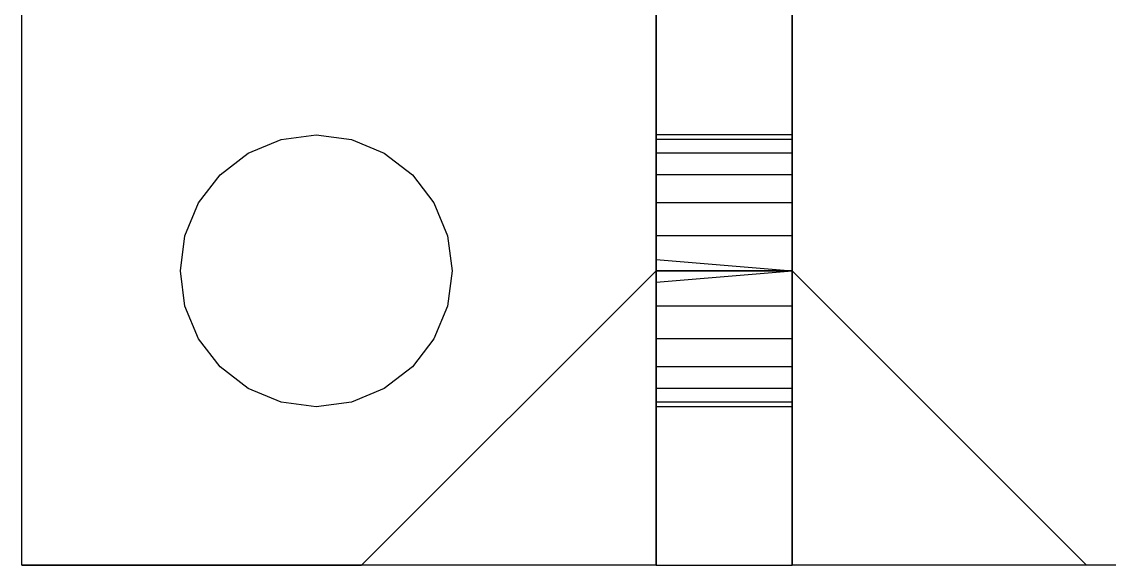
# Model space of a CAD drawing. Header units: metres. Extents: x -1 to 375, y 3 to 378.
# Drawn here: x 244.48 to 259.72, y 248.13 to 255.75 of the extents above; entities that cross this region are included whole.
import ezdxf

# ---------------------------------------------------------------- set-up
doc = ezdxf.new("R2010")
doc.units = ezdxf.units.M

msp = doc.modelspace()

# ---------------------------------------------------------------- linework, layer by layer
at = {"layer": 'Flat node sheet'}
for p, q in [((244.475, 248.127, 8.732), (244.475, 278.607, 8.732)), ((244.475, 248.127, 10.637), (244.475, 278.607, 10.637)), ((244.475, 248.127, 253.842), (244.475, 278.607, 253.842)), ((244.475, 248.127, 255.747), (244.475, 278.607, 255.747)), ((253.365, 278.607, 19.527), (253.365, 252.096, 19.527)), ((253.365, 278.607, 10.637), (253.365, 252.414, 10.637)), ((253.365, 252.414, 8.732), (253.365, 278.607, 8.732)), ((253.365, 278.607, 21.432), (253.365, 252.096, 21.432)), ((253.365, 278.607, 264.637), (253.365, 252.096, 264.637)), ((253.365, 278.607, 255.747), (253.365, 252.414, 255.747)), ((253.365, 252.414, 253.842), (253.365, 278.607, 253.842)), ((253.365, 278.607, 266.542), (253.365, 252.096, 266.542)), ((255.27, 278.607, 8.732), (255.27, 252.414, 8.732)), ((255.27, 278.607, 10.637), (255.27, 252.414, 10.637)), ((255.27, 278.607, 21.432), (255.27, 252.255, 21.432)), ((255.27, 278.607, 19.527), (255.27, 252.255, 19.527)), ((255.27, 278.607, 253.842), (255.27, 252.414, 253.842)), ((255.27, 278.607, 255.747), (255.27, 252.414, 255.747)), ((255.27, 278.607, 266.542), (255.27, 252.255, 266.542)), ((255.27, 278.607, 264.637), (255.27, 252.255, 264.637)), ((253.365, 248.127, 30.322), (253.365, 267.812, 30.322)), ((253.365, 248.127, 275.432), (253.365, 267.812, 275.432)), ((255.27, 248.127, 30.322), (255.27, 267.812, 30.322)), ((255.27, 248.127, 275.432), (255.27, 267.812, 275.432)), ((244.475, 248.127, 19.527), (244.475, 257.017, 19.527)), ((244.475, 248.127, 21.432), (244.475, 257.017, 21.432)), ((244.475, 248.127, 264.637), (244.475, 257.017, 264.637)), ((244.475, 248.127, 266.542), (244.475, 257.017, 266.542)), ((253.365, 257.017, -0.158), (253.365, 248.127, -0.158)), ((253.365, 257.017, 244.952), (253.365, 248.127, 244.952)), ((255.27, 257.017, -0.158), (255.27, 248.127, -0.158)), ((255.27, 257.017, 244.952), (255.27, 248.127, 244.952)), ((247.65, 253.905, 10.637), (248.109, 254.095, 10.637)), ((247.65, 253.905, 8.732), (248.109, 254.095, 8.732)), ((247.65, 253.905, 21.432), (248.109, 254.095, 21.432)), ((247.65, 253.905, 19.527), (248.109, 254.095, 19.527)), ((247.65, 253.905, 255.747), (248.109, 254.095, 255.747)), ((247.65, 253.905, 253.842), (248.109, 254.095, 253.842)), ((247.65, 253.905, 266.542), (248.109, 254.095, 266.542)), ((247.65, 253.905, 264.637), (248.109, 254.095, 264.637)), ((248.109, 254.095, 10.637), (248.603, 254.16, 10.637)), ((248.109, 254.095, 8.732), (248.603, 254.16, 8.732)), ((248.109, 254.095, 21.432), (248.603, 254.16, 21.432)), ((248.109, 254.095, 19.527), (248.603, 254.16, 19.527)), ((248.109, 254.095, 255.747), (248.603, 254.16, 255.747)), ((248.109, 254.095, 253.842), (248.603, 254.16, 253.842)), ((248.109, 254.095, 266.542), (248.603, 254.16, 266.542)), ((248.109, 254.095, 264.637), (248.603, 254.16, 264.637)), ((248.109, 254.095, 10.637), (248.109, 254.095, 8.732)), ((248.109, 254.095, 21.432), (248.109, 254.095, 19.527)), ((248.109, 254.095, 255.747), (248.109, 254.095, 253.842)), ((248.109, 254.095, 266.542), (248.109, 254.095, 264.637)), ((248.603, 254.16, 10.637), (249.096, 254.095, 10.637)), ((248.603, 254.16, 8.732), (249.096, 254.095, 8.732)), ((248.603, 254.16, 10.637), (248.603, 254.16, 8.732)), ((248.603, 254.16, 21.432), (249.096, 254.095, 21.432)), ((248.603, 254.16, 19.527), (249.096, 254.095, 19.527)), ((248.603, 254.16, 21.432), (248.603, 254.16, 19.527)), ((248.603, 254.16, 255.747), (249.096, 254.095, 255.747)), ((248.603, 254.16, 253.842), (249.096, 254.095, 253.842)), ((248.603, 254.16, 255.747), (248.603, 254.16, 253.842)), ((248.603, 254.16, 266.542), (249.096, 254.095, 266.542)), ((248.603, 254.16, 264.637), (249.096, 254.095, 264.637)), ((248.603, 254.16, 266.542), (248.603, 254.16, 264.637)), ((249.096, 254.095, 10.637), (249.555, 253.905, 10.637)), ((249.096, 254.095, 8.732), (249.555, 253.905, 8.732)), ((249.096, 254.095, 10.637), (249.096, 254.095, 8.732)), ((249.096, 254.095, 21.432), (249.555, 253.905, 21.432)), ((249.096, 254.095, 19.527), (249.555, 253.905, 19.527)), ((249.096, 254.095, 21.432), (249.096, 254.095, 19.527)), ((249.096, 254.095, 255.747), (249.555, 253.905, 255.747)), ((249.096, 254.095, 253.842), (249.555, 253.905, 253.842)), ((249.096, 254.095, 255.747), (249.096, 254.095, 253.842)), ((249.096, 254.095, 266.542), (249.555, 253.905, 266.542)), ((249.096, 254.095, 264.637), (249.555, 253.905, 264.637)), ((249.096, 254.095, 266.542), (249.096, 254.095, 264.637)), ((253.365, 254.16, 3.97), (253.365, 254.095, 3.477)), ((253.365, 254.095, 4.463), (253.365, 254.16, 3.97)), ((255.27, 254.16, 3.97), (253.365, 254.16, 3.97)), ((253.365, 254.16, 26.195), (253.365, 254.095, 25.702)), ((253.365, 254.095, 26.688), (253.365, 254.16, 26.195)), ((255.27, 254.16, 26.195), (253.365, 254.16, 26.195)), ((253.365, 254.16, 249.08), (253.365, 254.095, 248.587)), ((253.365, 254.095, 249.573), (253.365, 254.16, 249.08)), ((255.27, 254.16, 249.08), (253.365, 254.16, 249.08)), ((253.365, 254.16, 271.305), (253.365, 254.095, 270.812)), ((253.365, 254.095, 271.798), (253.365, 254.16, 271.305)), ((255.27, 254.16, 271.305), (253.365, 254.16, 271.305)), ((253.365, 254.095, 3.477), (253.365, 253.905, 3.017)), ((253.365, 253.905, 4.922), (253.365, 254.095, 4.463)), ((255.27, 254.095, 3.477), (253.365, 254.095, 3.477)), ((255.27, 254.095, 4.463), (253.365, 254.095, 4.463)), ((253.365, 254.095, 25.702), (253.365, 253.905, 25.242)), ((253.365, 253.905, 27.147), (253.365, 254.095, 26.688)), ((255.27, 254.095, 25.702), (253.365, 254.095, 25.702)), ((255.27, 254.095, 26.688), (253.365, 254.095, 26.688)), ((253.365, 254.095, 248.587), (253.365, 253.905, 248.127)), ((253.365, 253.905, 250.032), (253.365, 254.095, 249.573)), ((255.27, 254.095, 248.587), (253.365, 254.095, 248.587)), ((255.27, 254.095, 249.573), (253.365, 254.095, 249.573)), ((253.365, 254.095, 270.812), (253.365, 253.905, 270.352)), ((253.365, 253.905, 272.257), (253.365, 254.095, 271.798)), ((255.27, 254.095, 270.812), (253.365, 254.095, 270.812)), ((255.27, 254.095, 271.798), (253.365, 254.095, 271.798)), ((255.27, 254.16, 3.97), (255.27, 254.095, 3.477)), ((255.27, 254.095, 4.463), (255.27, 254.16, 3.97)), ((255.27, 254.16, 26.195), (255.27, 254.095, 25.702)), ((255.27, 254.095, 26.688), (255.27, 254.16, 26.195)), ((255.27, 254.16, 249.08), (255.27, 254.095, 248.587)), ((255.27, 254.095, 249.573), (255.27, 254.16, 249.08)), ((255.27, 254.16, 271.305), (255.27, 254.095, 270.812)), ((255.27, 254.095, 271.798), (255.27, 254.16, 271.305)), ((255.27, 254.095, 3.477), (255.27, 253.905, 3.017)), ((255.27, 253.905, 4.922), (255.27, 254.095, 4.463)), ((255.27, 254.095, 25.702), (255.27, 253.905, 25.242)), ((255.27, 253.905, 27.147), (255.27, 254.095, 26.688)), ((255.27, 254.095, 248.587), (255.27, 253.905, 248.127)), ((255.27, 253.905, 250.032), (255.27, 254.095, 249.573)), ((255.27, 254.095, 270.812), (255.27, 253.905, 270.352)), ((255.27, 253.905, 272.257), (255.27, 254.095, 271.798)), ((247.255, 253.602, 10.637), (247.65, 253.905, 10.637)), ((247.255, 253.602, 8.732), (247.65, 253.905, 8.732)), ((247.255, 253.602, 21.432), (247.65, 253.905, 21.432)), ((247.255, 253.602, 19.527), (247.65, 253.905, 19.527)), ((247.255, 253.602, 255.747), (247.65, 253.905, 255.747)), ((247.255, 253.602, 253.842), (247.65, 253.905, 253.842)), ((247.255, 253.602, 266.542), (247.65, 253.905, 266.542)), ((247.255, 253.602, 264.637), (247.65, 253.905, 264.637)), ((247.65, 253.905, 10.637), (247.65, 253.905, 8.732)), ((247.65, 253.905, 21.432), (247.65, 253.905, 19.527)), ((247.65, 253.905, 255.747), (247.65, 253.905, 253.842)), ((247.65, 253.905, 266.542), (247.65, 253.905, 264.637)), ((249.555, 253.905, 10.637), (249.95, 253.602, 10.637)), ((249.555, 253.905, 8.732), (249.95, 253.602, 8.732)), ((249.555, 253.905, 10.637), (249.555, 253.905, 8.732)), ((249.555, 253.905, 21.432), (249.95, 253.602, 21.432)), ((249.555, 253.905, 19.527), (249.95, 253.602, 19.527)), ((249.555, 253.905, 21.432), (249.555, 253.905, 19.527)), ((249.555, 253.905, 255.747), (249.95, 253.602, 255.747)), ((249.555, 253.905, 253.842), (249.95, 253.602, 253.842)), ((249.555, 253.905, 255.747), (249.555, 253.905, 253.842)), ((249.555, 253.905, 266.542), (249.95, 253.602, 266.542)), ((249.555, 253.905, 264.637), (249.95, 253.602, 264.637)), ((249.555, 253.905, 266.542), (249.555, 253.905, 264.637)), ((253.365, 253.905, 3.017), (253.365, 253.602, 2.623)), ((253.365, 253.602, 5.317), (253.365, 253.905, 4.922)), ((255.27, 253.905, 3.017), (253.365, 253.905, 3.017)), ((255.27, 253.905, 4.922), (253.365, 253.905, 4.922)), ((253.365, 253.602, 27.542), (253.365, 253.905, 27.147)), ((253.365, 253.905, 25.242), (253.365, 253.602, 24.848)), ((255.27, 253.905, 27.147), (253.365, 253.905, 27.147)), ((255.27, 253.905, 25.242), (253.365, 253.905, 25.242)), ((253.365, 253.905, 248.127), (253.365, 253.602, 247.733)), ((253.365, 253.602, 250.427), (253.365, 253.905, 250.032)), ((255.27, 253.905, 248.127), (253.365, 253.905, 248.127)), ((255.27, 253.905, 250.032), (253.365, 253.905, 250.032)), ((253.365, 253.602, 272.652), (253.365, 253.905, 272.257)), ((253.365, 253.905, 270.352), (253.365, 253.602, 269.958)), ((255.27, 253.905, 272.257), (253.365, 253.905, 272.257)), ((255.27, 253.905, 270.352), (253.365, 253.905, 270.352)), ((255.27, 253.905, 3.017), (255.27, 253.602, 2.623)), ((255.27, 253.602, 5.317), (255.27, 253.905, 4.922)), ((255.27, 253.905, 25.242), (255.27, 253.602, 24.848)), ((255.27, 253.602, 27.542), (255.27, 253.905, 27.147)), ((255.27, 253.905, 248.127), (255.27, 253.602, 247.733)), ((255.27, 253.602, 250.427), (255.27, 253.905, 250.032)), ((255.27, 253.905, 270.352), (255.27, 253.602, 269.958)), ((255.27, 253.602, 272.652), (255.27, 253.905, 272.257)), ((246.953, 253.207, 10.637), (247.255, 253.602, 10.637)), ((246.953, 253.207, 8.732), (247.255, 253.602, 8.732)), ((246.953, 253.207, 21.432), (247.255, 253.602, 21.432)), ((246.953, 253.207, 19.527), (247.255, 253.602, 19.527)), ((246.953, 253.207, 255.747), (247.255, 253.602, 255.747)), ((246.953, 253.207, 253.842), (247.255, 253.602, 253.842)), ((246.953, 253.207, 266.542), (247.255, 253.602, 266.542)), ((246.953, 253.207, 264.637), (247.255, 253.602, 264.637)), ((247.255, 253.602, 10.637), (247.255, 253.602, 8.732)), ((247.255, 253.602, 21.432), (247.255, 253.602, 19.527)), ((247.255, 253.602, 255.747), (247.255, 253.602, 253.842)), ((247.255, 253.602, 266.542), (247.255, 253.602, 264.637)), ((249.95, 253.602, 10.637), (250.252, 253.207, 10.637)), ((249.95, 253.602, 8.732), (250.252, 253.207, 8.732)), ((249.95, 253.602, 10.637), (249.95, 253.602, 8.732)), ((249.95, 253.602, 21.432), (250.252, 253.207, 21.432)), ((249.95, 253.602, 19.527), (250.252, 253.207, 19.527)), ((249.95, 253.602, 21.432), (249.95, 253.602, 19.527)), ((249.95, 253.602, 255.747), (250.252, 253.207, 255.747)), ((249.95, 253.602, 253.842), (250.252, 253.207, 253.842)), ((249.95, 253.602, 255.747), (249.95, 253.602, 253.842)), ((249.95, 253.602, 266.542), (250.252, 253.207, 266.542)), ((249.95, 253.602, 264.637), (250.252, 253.207, 264.637)), ((249.95, 253.602, 266.542), (249.95, 253.602, 264.637)), ((253.365, 253.602, 2.623), (253.365, 253.207, 2.32)), ((253.365, 253.207, 5.62), (253.365, 253.602, 5.317)), ((255.27, 253.602, 2.623), (253.365, 253.602, 2.623)), ((255.27, 253.602, 5.317), (253.365, 253.602, 5.317)), ((253.365, 253.207, 27.845), (253.365, 253.602, 27.542)), ((253.365, 253.602, 24.848), (253.365, 253.207, 24.545)), ((255.27, 253.602, 27.542), (253.365, 253.602, 27.542)), ((255.27, 253.602, 24.848), (253.365, 253.602, 24.848)), ((253.365, 253.602, 247.733), (253.365, 253.207, 247.43)), ((253.365, 253.207, 250.73), (253.365, 253.602, 250.427)), ((255.27, 253.602, 247.733), (253.365, 253.602, 247.733)), ((255.27, 253.602, 250.427), (253.365, 253.602, 250.427)), ((253.365, 253.207, 272.955), (253.365, 253.602, 272.652)), ((253.365, 253.602, 269.958), (253.365, 253.207, 269.655)), ((255.27, 253.602, 272.652), (253.365, 253.602, 272.652)), ((255.27, 253.602, 269.958), (253.365, 253.602, 269.958)), ((255.27, 253.602, 2.623), (255.27, 253.207, 2.32)), ((255.27, 253.207, 5.62), (255.27, 253.602, 5.317)), ((255.27, 253.602, 24.848), (255.27, 253.207, 24.545)), ((255.27, 253.207, 27.845), (255.27, 253.602, 27.542)), ((255.27, 253.602, 247.733), (255.27, 253.207, 247.43)), ((255.27, 253.207, 250.73), (255.27, 253.602, 250.427)), ((255.27, 253.602, 269.958), (255.27, 253.207, 269.655)), ((255.27, 253.207, 272.955), (255.27, 253.602, 272.652)), ((246.762, 252.748, 10.637), (246.953, 253.207, 10.637)), ((246.762, 252.748, 8.732), (246.953, 253.207, 8.732)), ((246.762, 252.748, 21.432), (246.953, 253.207, 21.432)), ((246.762, 252.748, 19.527), (246.953, 253.207, 19.527)), ((246.762, 252.748, 255.747), (246.953, 253.207, 255.747)), ((246.762, 252.748, 253.842), (246.953, 253.207, 253.842)), ((246.762, 252.748, 266.542), (246.953, 253.207, 266.542)), ((246.762, 252.748, 264.637), (246.953, 253.207, 264.637)), ((246.953, 253.207, 10.637), (246.953, 253.207, 8.732)), ((246.953, 253.207, 21.432), (246.953, 253.207, 19.527)), ((246.953, 253.207, 255.747), (246.953, 253.207, 253.842)), ((246.953, 253.207, 266.542), (246.953, 253.207, 264.637)), ((250.252, 253.207, 10.637), (250.443, 252.748, 10.637)), ((250.252, 253.207, 8.732), (250.443, 252.748, 8.732)), ((250.252, 253.207, 10.637), (250.252, 253.207, 8.732)), ((250.252, 253.207, 21.432), (250.443, 252.748, 21.432)), ((250.252, 253.207, 19.527), (250.443, 252.748, 19.527)), ((250.252, 253.207, 21.432), (250.252, 253.207, 19.527)), ((250.252, 253.207, 255.747), (250.443, 252.748, 255.747)), ((250.252, 253.207, 253.842), (250.443, 252.748, 253.842)), ((250.252, 253.207, 255.747), (250.252, 253.207, 253.842)), ((250.252, 253.207, 266.542), (250.443, 252.748, 266.542)), ((250.252, 253.207, 264.637), (250.443, 252.748, 264.637)), ((250.252, 253.207, 266.542), (250.252, 253.207, 264.637)), ((253.365, 252.748, 5.81), (253.365, 253.207, 5.62)), ((253.365, 253.207, 2.32), (253.365, 252.748, 2.13)), ((255.27, 253.207, 2.32), (253.365, 253.207, 2.32)), ((255.27, 253.207, 5.62), (253.365, 253.207, 5.62)), ((253.365, 252.748, 28.035), (253.365, 253.207, 27.845)), ((253.365, 253.207, 24.545), (253.365, 252.748, 24.355)), ((255.27, 253.207, 27.845), (253.365, 253.207, 27.845)), ((255.27, 253.207, 24.545), (253.365, 253.207, 24.545)), ((253.365, 252.748, 250.92), (253.365, 253.207, 250.73)), ((253.365, 253.207, 247.43), (253.365, 252.748, 247.24)), ((255.27, 253.207, 247.43), (253.365, 253.207, 247.43)), ((255.27, 253.207, 250.73), (253.365, 253.207, 250.73)), ((253.365, 252.748, 273.145), (253.365, 253.207, 272.955)), ((253.365, 253.207, 269.655), (253.365, 252.748, 269.465)), ((255.27, 253.207, 272.955), (253.365, 253.207, 272.955)), ((255.27, 253.207, 269.655), (253.365, 253.207, 269.655)), ((255.27, 253.207, 2.32), (255.27, 252.748, 2.13)), ((255.27, 252.748, 5.81), (255.27, 253.207, 5.62)), ((255.27, 253.207, 24.545), (255.27, 252.748, 24.355)), ((255.27, 252.748, 28.035), (255.27, 253.207, 27.845)), ((255.27, 253.207, 247.43), (255.27, 252.748, 247.24)), ((255.27, 252.748, 250.92), (255.27, 253.207, 250.73)), ((255.27, 253.207, 269.655), (255.27, 252.748, 269.465)), ((255.27, 252.748, 273.145), (255.27, 253.207, 272.955)), ((246.698, 252.255, 10.637), (246.762, 252.748, 10.637)), ((246.698, 252.255, 8.732), (246.762, 252.748, 8.732)), ((246.698, 252.255, 21.432), (246.762, 252.748, 21.432)), ((246.698, 252.255, 19.527), (246.762, 252.748, 19.527)), ((246.698, 252.255, 255.747), (246.762, 252.748, 255.747)), ((246.698, 252.255, 253.842), (246.762, 252.748, 253.842)), ((246.698, 252.255, 266.542), (246.762, 252.748, 266.542)), ((246.698, 252.255, 264.637), (246.762, 252.748, 264.637)), ((246.762, 252.748, 10.637), (246.762, 252.748, 8.732)), ((246.762, 252.748, 21.432), (246.762, 252.748, 19.527)), ((246.762, 252.748, 255.747), (246.762, 252.748, 253.842)), ((246.762, 252.748, 266.542), (246.762, 252.748, 264.637)), ((250.443, 252.748, 10.637), (250.508, 252.255, 10.637)), ((250.443, 252.748, 8.732), (250.508, 252.255, 8.732)), ((250.443, 252.748, 10.637), (250.443, 252.748, 8.732)), ((250.443, 252.748, 21.432), (250.508, 252.255, 21.432)), ((250.443, 252.748, 19.527), (250.508, 252.255, 19.527)), ((250.443, 252.748, 21.432), (250.443, 252.748, 19.527)), ((250.443, 252.748, 255.747), (250.508, 252.255, 255.747)), ((250.443, 252.748, 253.842), (250.508, 252.255, 253.842)), ((250.443, 252.748, 255.747), (250.443, 252.748, 253.842)), ((250.443, 252.748, 266.542), (250.508, 252.255, 266.542)), ((250.443, 252.748, 264.637), (250.508, 252.255, 264.637)), ((250.443, 252.748, 266.542), (250.443, 252.748, 264.637)), ((253.365, 252.255, 5.875), (253.365, 252.748, 5.81)), ((253.365, 252.748, 2.13), (253.365, 252.255, 2.065)), ((255.27, 252.748, 5.81), (253.365, 252.748, 5.81)), ((255.27, 252.748, 2.13), (253.365, 252.748, 2.13)), ((253.365, 252.255, 28.1), (253.365, 252.748, 28.035)), ((253.365, 252.748, 24.355), (253.365, 252.255, 24.29)), ((255.27, 252.748, 28.035), (253.365, 252.748, 28.035)), ((255.27, 252.748, 24.355), (253.365, 252.748, 24.355)), ((253.365, 252.255, 250.985), (253.365, 252.748, 250.92)), ((253.365, 252.748, 247.24), (253.365, 252.255, 247.175)), ((255.27, 252.748, 250.92), (253.365, 252.748, 250.92)), ((255.27, 252.748, 247.24), (253.365, 252.748, 247.24)), ((253.365, 252.255, 273.21), (253.365, 252.748, 273.145)), ((253.365, 252.748, 269.465), (253.365, 252.255, 269.4)), ((255.27, 252.748, 273.145), (253.365, 252.748, 273.145)), ((255.27, 252.748, 269.465), (253.365, 252.748, 269.465)), ((255.27, 252.748, 2.13), (255.27, 252.255, 2.065)), ((255.27, 252.255, 5.875), (255.27, 252.748, 5.81)), ((255.27, 252.748, 24.355), (255.27, 252.255, 24.29)), ((255.27, 252.255, 28.1), (255.27, 252.748, 28.035)), ((255.27, 252.748, 247.24), (255.27, 252.255, 247.175)), ((255.27, 252.255, 250.985), (255.27, 252.748, 250.92)), ((255.27, 252.748, 269.465), (255.27, 252.255, 269.4)), ((255.27, 252.255, 273.21), (255.27, 252.748, 273.145)), ((253.365, 252.414, 10.637), (255.27, 252.255, 10.637)), ((253.365, 252.414, 8.732), (255.27, 252.255, 8.732)), ((253.365, 252.414, 8.732), (253.365, 252.414, 10.637)), ((253.365, 252.414, 255.747), (255.27, 252.255, 255.747)), ((253.365, 252.414, 253.842), (255.27, 252.255, 253.842)), ((253.365, 252.414, 253.842), (253.365, 252.414, 255.747)), ((255.27, 252.414, 8.732), (255.27, 252.414, 10.637)), ((255.27, 252.414, 8.732), (255.27, 252.255, 8.732)), ((255.27, 252.414, 10.637), (255.27, 252.255, 10.637)), ((255.27, 252.414, 253.842), (255.27, 252.414, 255.747)), ((255.27, 252.414, 253.842), (255.27, 252.255, 253.842)), ((255.27, 252.414, 255.747), (255.27, 252.255, 255.747)), ((246.762, 251.762, 10.637), (246.698, 252.255, 10.637)), ((246.762, 251.762, 8.732), (246.698, 252.255, 8.732)), ((246.698, 252.255, 10.637), (246.698, 252.255, 8.732)), ((246.762, 251.762, 21.432), (246.698, 252.255, 21.432)), ((246.762, 251.762, 19.527), (246.698, 252.255, 19.527)), ((246.698, 252.255, 21.432), (246.698, 252.255, 19.527)), ((246.762, 251.762, 255.747), (246.698, 252.255, 255.747)), ((246.762, 251.762, 253.842), (246.698, 252.255, 253.842)), ((246.698, 252.255, 255.747), (246.698, 252.255, 253.842)), ((246.762, 251.762, 266.542), (246.698, 252.255, 266.542)), ((246.762, 251.762, 264.637), (246.698, 252.255, 264.637)), ((246.698, 252.255, 266.542), (246.698, 252.255, 264.637)), ((253.365, 252.255, 19.527), (249.238, 248.127, 19.527)), ((253.365, 252.255, 21.432), (249.238, 248.127, 21.432)), ((253.365, 252.255, 264.637), (249.238, 248.127, 264.637)), ((253.365, 252.255, 266.542), (249.238, 248.127, 266.542)), ((250.508, 252.255, 10.637), (250.443, 251.762, 10.637)), ((250.508, 252.255, 8.732), (250.443, 251.762, 8.732)), ((250.508, 252.255, 21.432), (250.443, 251.762, 21.432)), ((250.508, 252.255, 19.527), (250.443, 251.762, 19.527)), ((250.508, 252.255, 255.747), (250.443, 251.762, 255.747)), ((250.508, 252.255, 253.842), (250.443, 251.762, 253.842)), ((250.508, 252.255, 266.542), (250.443, 251.762, 266.542)), ((250.508, 252.255, 264.637), (250.443, 251.762, 264.637)), ((250.508, 252.255, 10.637), (250.508, 252.255, 8.732)), ((250.508, 252.255, 21.432), (250.508, 252.255, 19.527)), ((250.508, 252.255, 255.747), (250.508, 252.255, 253.842)), ((250.508, 252.255, 266.542), (250.508, 252.255, 264.637)), ((253.365, 248.127, 8.732), (253.365, 252.255, 8.732)), ((253.365, 252.255, 8.732), (255.27, 252.255, 8.732)), ((253.365, 252.255, 8.732), (253.365, 252.255, 10.637)), ((253.365, 248.127, 10.637), (253.365, 252.255, 10.637)), ((253.365, 252.255, 10.637), (255.27, 252.255, 10.637)), ((253.365, 252.096, 21.432), (255.27, 252.255, 21.432)), ((253.365, 252.096, 19.527), (255.27, 252.255, 19.527)), ((253.365, 251.762, 5.81), (253.365, 252.255, 5.875)), ((253.365, 252.255, 2.065), (253.365, 251.762, 2.13)), ((255.27, 252.255, 5.875), (253.365, 252.255, 5.875)), ((255.27, 252.255, 2.065), (253.365, 252.255, 2.065)), ((253.365, 251.762, 28.035), (253.365, 252.255, 28.1)), ((253.365, 252.255, 24.29), (253.365, 251.762, 24.355)), ((255.27, 252.255, 28.1), (253.365, 252.255, 28.1)), ((255.27, 252.255, 24.29), (253.365, 252.255, 24.29)), ((255.27, 252.255, 19.527), (253.365, 252.255, 19.527)), ((253.365, 252.255, 19.527), (253.365, 252.255, 21.432)), ((255.27, 252.255, 21.432), (253.365, 252.255, 21.432)), ((253.365, 248.127, 253.842), (253.365, 252.255, 253.842)), ((253.365, 252.255, 253.842), (255.27, 252.255, 253.842)), ((253.365, 252.255, 253.842), (253.365, 252.255, 255.747)), ((253.365, 248.127, 255.747), (253.365, 252.255, 255.747)), ((253.365, 252.255, 255.747), (255.27, 252.255, 255.747)), ((253.365, 252.096, 266.542), (255.27, 252.255, 266.542)), ((253.365, 252.096, 264.637), (255.27, 252.255, 264.637)), ((253.365, 251.762, 250.92), (253.365, 252.255, 250.985)), ((253.365, 252.255, 247.175), (253.365, 251.762, 247.24)), ((255.27, 252.255, 250.985), (253.365, 252.255, 250.985)), ((255.27, 252.255, 247.175), (253.365, 252.255, 247.175)), ((253.365, 251.762, 273.145), (253.365, 252.255, 273.21)), ((253.365, 252.255, 269.4), (253.365, 251.762, 269.465)), ((255.27, 252.255, 273.21), (253.365, 252.255, 273.21)), ((255.27, 252.255, 269.4), (253.365, 252.255, 269.4)), ((255.27, 252.255, 264.637), (253.365, 252.255, 264.637)), ((253.365, 252.255, 264.637), (253.365, 252.255, 266.542)), ((255.27, 252.255, 266.542), (253.365, 252.255, 266.542)), ((259.398, 248.127, 8.732), (255.27, 252.255, 8.732)), ((255.27, 252.255, 8.732), (255.27, 252.255, 10.637)), ((259.398, 248.127, 10.637), (255.27, 252.255, 10.637)), ((255.27, 252.255, 19.527), (255.27, 252.255, 21.432)), ((255.27, 252.255, 10.637), (255.27, 252.255, 8.732)), ((255.27, 252.255, 2.065), (255.27, 251.762, 2.13)), ((255.27, 251.762, 5.81), (255.27, 252.255, 5.875)), ((255.27, 252.255, 24.29), (255.27, 251.762, 24.355)), ((255.27, 251.762, 28.035), (255.27, 252.255, 28.1)), ((255.27, 252.255, 21.432), (255.27, 252.096, 21.432)), ((255.27, 252.255, 19.527), (255.27, 252.096, 19.527)), ((255.27, 248.127, 19.527), (255.27, 252.255, 19.527)), ((255.27, 252.255, 19.527), (255.27, 252.255, 21.432)), ((255.27, 248.127, 21.432), (255.27, 252.255, 21.432)), ((259.398, 248.127, 253.842), (255.27, 252.255, 253.842)), ((255.27, 252.255, 253.842), (255.27, 252.255, 255.747)), ((259.398, 248.127, 255.747), (255.27, 252.255, 255.747)), ((255.27, 252.255, 264.637), (255.27, 252.255, 266.542)), ((255.27, 252.255, 255.747), (255.27, 252.255, 253.842)), ((255.27, 252.255, 247.175), (255.27, 251.762, 247.24)), ((255.27, 251.762, 250.92), (255.27, 252.255, 250.985)), ((255.27, 252.255, 269.4), (255.27, 251.762, 269.465)), ((255.27, 251.762, 273.145), (255.27, 252.255, 273.21)), ((255.27, 252.255, 266.542), (255.27, 252.096, 266.542)), ((255.27, 252.255, 264.637), (255.27, 252.096, 264.637)), ((255.27, 248.127, 264.637), (255.27, 252.255, 264.637)), ((255.27, 252.255, 264.637), (255.27, 252.255, 266.542)), ((255.27, 248.127, 266.542), (255.27, 252.255, 266.542)), ((253.365, 252.096, 21.432), (253.365, 252.096, 19.527)), ((253.365, 252.096, 266.542), (253.365, 252.096, 264.637)), ((255.27, 252.096, 21.432), (255.27, 252.096, 19.527)), ((255.27, 252.096, 266.542), (255.27, 252.096, 264.637)), ((246.953, 251.302, 10.637), (246.762, 251.762, 10.637)), ((246.953, 251.302, 8.732), (246.762, 251.762, 8.732)), ((246.762, 251.762, 10.637), (246.762, 251.762, 8.732)), ((246.953, 251.302, 21.432), (246.762, 251.762, 21.432)), ((246.953, 251.302, 19.527), (246.762, 251.762, 19.527)), ((246.762, 251.762, 21.432), (246.762, 251.762, 19.527)), ((246.953, 251.302, 255.747), (246.762, 251.762, 255.747)), ((246.953, 251.302, 253.842), (246.762, 251.762, 253.842)), ((246.762, 251.762, 255.747), (246.762, 251.762, 253.842)), ((246.953, 251.302, 266.542), (246.762, 251.762, 266.542)), ((246.953, 251.302, 264.637), (246.762, 251.762, 264.637)), ((246.762, 251.762, 266.542), (246.762, 251.762, 264.637)), ((250.443, 251.762, 10.637), (250.252, 251.302, 10.637)), ((250.443, 251.762, 8.732), (250.252, 251.302, 8.732)), ((250.443, 251.762, 21.432), (250.252, 251.302, 21.432)), ((250.443, 251.762, 19.527), (250.252, 251.302, 19.527)), ((250.443, 251.762, 255.747), (250.252, 251.302, 255.747)), ((250.443, 251.762, 253.842), (250.252, 251.302, 253.842)), ((250.443, 251.762, 266.542), (250.252, 251.302, 266.542)), ((250.443, 251.762, 264.637), (250.252, 251.302, 264.637)), ((250.443, 251.762, 10.637), (250.443, 251.762, 8.732)), ((250.443, 251.762, 21.432), (250.443, 251.762, 19.527)), ((250.443, 251.762, 255.747), (250.443, 251.762, 253.842)), ((250.443, 251.762, 266.542), (250.443, 251.762, 264.637)), ((253.365, 251.302, 5.62), (253.365, 251.762, 5.81)), ((253.365, 251.762, 2.13), (253.365, 251.302, 2.32)), ((255.27, 251.762, 5.81), (253.365, 251.762, 5.81)), ((255.27, 251.762, 2.13), (253.365, 251.762, 2.13)), ((253.365, 251.302, 27.845), (253.365, 251.762, 28.035)), ((253.365, 251.762, 24.355), (253.365, 251.302, 24.545)), ((255.27, 251.762, 28.035), (253.365, 251.762, 28.035)), ((255.27, 251.762, 24.355), (253.365, 251.762, 24.355)), ((253.365, 251.302, 250.73), (253.365, 251.762, 250.92)), ((253.365, 251.762, 247.24), (253.365, 251.302, 247.43)), ((255.27, 251.762, 250.92), (253.365, 251.762, 250.92)), ((255.27, 251.762, 247.24), (253.365, 251.762, 247.24)), ((253.365, 251.302, 272.955), (253.365, 251.762, 273.145)), ((253.365, 251.762, 269.465), (253.365, 251.302, 269.655)), ((255.27, 251.762, 273.145), (253.365, 251.762, 273.145)), ((255.27, 251.762, 269.465), (253.365, 251.762, 269.465)), ((255.27, 251.762, 2.13), (255.27, 251.302, 2.32)), ((255.27, 251.302, 5.62), (255.27, 251.762, 5.81)), ((255.27, 251.762, 24.355), (255.27, 251.302, 24.545)), ((255.27, 251.302, 27.845), (255.27, 251.762, 28.035)), ((255.27, 251.762, 247.24), (255.27, 251.302, 247.43)), ((255.27, 251.302, 250.73), (255.27, 251.762, 250.92)), ((255.27, 251.762, 269.465), (255.27, 251.302, 269.655)), ((255.27, 251.302, 272.955), (255.27, 251.762, 273.145)), ((247.255, 250.908, 10.637), (246.953, 251.302, 10.637)), ((247.255, 250.908, 8.732), (246.953, 251.302, 8.732)), ((246.953, 251.302, 10.637), (246.953, 251.302, 8.732)), ((247.255, 250.908, 21.432), (246.953, 251.302, 21.432)), ((247.255, 250.908, 19.527), (246.953, 251.302, 19.527)), ((246.953, 251.302, 21.432), (246.953, 251.302, 19.527)), ((247.255, 250.908, 255.747), (246.953, 251.302, 255.747)), ((247.255, 250.908, 253.842), (246.953, 251.302, 253.842)), ((246.953, 251.302, 255.747), (246.953, 251.302, 253.842)), ((247.255, 250.908, 266.542), (246.953, 251.302, 266.542)), ((247.255, 250.908, 264.637), (246.953, 251.302, 264.637)), ((246.953, 251.302, 266.542), (246.953, 251.302, 264.637)), ((250.252, 251.302, 10.637), (249.95, 250.908, 10.637)), ((250.252, 251.302, 8.732), (249.95, 250.908, 8.732)), ((250.252, 251.302, 21.432), (249.95, 250.908, 21.432)), ((250.252, 251.302, 19.527), (249.95, 250.908, 19.527)), ((250.252, 251.302, 255.747), (249.95, 250.908, 255.747)), ((250.252, 251.302, 253.842), (249.95, 250.908, 253.842)), ((250.252, 251.302, 266.542), (249.95, 250.908, 266.542)), ((250.252, 251.302, 264.637), (249.95, 250.908, 264.637)), ((250.252, 251.302, 10.637), (250.252, 251.302, 8.732)), ((250.252, 251.302, 21.432), (250.252, 251.302, 19.527)), ((250.252, 251.302, 255.747), (250.252, 251.302, 253.842)), ((250.252, 251.302, 266.542), (250.252, 251.302, 264.637)), ((253.365, 250.908, 5.317), (253.365, 251.302, 5.62)), ((253.365, 251.302, 2.32), (253.365, 250.908, 2.623)), ((255.27, 251.302, 5.62), (253.365, 251.302, 5.62)), ((255.27, 251.302, 2.32), (253.365, 251.302, 2.32)), ((253.365, 250.908, 27.542), (253.365, 251.302, 27.845)), ((253.365, 251.302, 24.545), (253.365, 250.908, 24.848)), ((255.27, 251.302, 27.845), (253.365, 251.302, 27.845)), ((255.27, 251.302, 24.545), (253.365, 251.302, 24.545)), ((253.365, 250.908, 250.427), (253.365, 251.302, 250.73)), ((253.365, 251.302, 247.43), (253.365, 250.908, 247.733)), ((255.27, 251.302, 250.73), (253.365, 251.302, 250.73)), ((255.27, 251.302, 247.43), (253.365, 251.302, 247.43)), ((253.365, 250.908, 272.652), (253.365, 251.302, 272.955)), ((253.365, 251.302, 269.655), (253.365, 250.908, 269.958)), ((255.27, 251.302, 272.955), (253.365, 251.302, 272.955)), ((255.27, 251.302, 269.655), (253.365, 251.302, 269.655)), ((255.27, 251.302, 2.32), (255.27, 250.908, 2.623)), ((255.27, 250.908, 5.317), (255.27, 251.302, 5.62)), ((255.27, 251.302, 24.545), (255.27, 250.908, 24.848)), ((255.27, 250.908, 27.542), (255.27, 251.302, 27.845)), ((255.27, 251.302, 247.43), (255.27, 250.908, 247.733)), ((255.27, 250.908, 250.427), (255.27, 251.302, 250.73)), ((255.27, 251.302, 269.655), (255.27, 250.908, 269.958)), ((255.27, 250.908, 272.652), (255.27, 251.302, 272.955)), ((247.65, 250.605, 10.637), (247.255, 250.908, 10.637)), ((247.65, 250.605, 8.732), (247.255, 250.908, 8.732)), ((247.255, 250.908, 10.637), (247.255, 250.908, 8.732)), ((247.65, 250.605, 21.432), (247.255, 250.908, 21.432)), ((247.65, 250.605, 19.527), (247.255, 250.908, 19.527)), ((247.255, 250.908, 21.432), (247.255, 250.908, 19.527)), ((247.65, 250.605, 255.747), (247.255, 250.908, 255.747)), ((247.65, 250.605, 253.842), (247.255, 250.908, 253.842)), ((247.255, 250.908, 255.747), (247.255, 250.908, 253.842)), ((247.65, 250.605, 266.542), (247.255, 250.908, 266.542)), ((247.65, 250.605, 264.637), (247.255, 250.908, 264.637)), ((247.255, 250.908, 266.542), (247.255, 250.908, 264.637)), ((249.95, 250.908, 10.637), (249.555, 250.605, 10.637)), ((249.95, 250.908, 8.732), (249.555, 250.605, 8.732)), ((249.95, 250.908, 21.432), (249.555, 250.605, 21.432)), ((249.95, 250.908, 19.527), (249.555, 250.605, 19.527)), ((249.95, 250.908, 255.747), (249.555, 250.605, 255.747)), ((249.95, 250.908, 253.842), (249.555, 250.605, 253.842)), ((249.95, 250.908, 266.542), (249.555, 250.605, 266.542)), ((249.95, 250.908, 264.637), (249.555, 250.605, 264.637)), ((249.95, 250.908, 10.637), (249.95, 250.908, 8.732)), ((249.95, 250.908, 21.432), (249.95, 250.908, 19.527)), ((249.95, 250.908, 255.747), (249.95, 250.908, 253.842)), ((249.95, 250.908, 266.542), (249.95, 250.908, 264.637)), ((253.365, 250.605, 4.922), (253.365, 250.908, 5.317)), ((253.365, 250.908, 2.623), (253.365, 250.605, 3.017)), ((255.27, 250.908, 5.317), (253.365, 250.908, 5.317)), ((255.27, 250.908, 2.623), (253.365, 250.908, 2.623)), ((253.365, 250.605, 27.147), (253.365, 250.908, 27.542)), ((253.365, 250.908, 24.848), (253.365, 250.605, 25.242)), ((255.27, 250.908, 27.542), (253.365, 250.908, 27.542)), ((255.27, 250.908, 24.848), (253.365, 250.908, 24.848)), ((253.365, 250.605, 250.032), (253.365, 250.908, 250.427)), ((253.365, 250.908, 247.733), (253.365, 250.605, 248.127)), ((255.27, 250.908, 250.427), (253.365, 250.908, 250.427)), ((255.27, 250.908, 247.733), (253.365, 250.908, 247.733)), ((253.365, 250.605, 272.257), (253.365, 250.908, 272.652)), ((253.365, 250.908, 269.958), (253.365, 250.605, 270.352)), ((255.27, 250.908, 272.652), (253.365, 250.908, 272.652)), ((255.27, 250.908, 269.958), (253.365, 250.908, 269.958)), ((255.27, 250.908, 2.623), (255.27, 250.605, 3.017)), ((255.27, 250.605, 4.922), (255.27, 250.908, 5.317)), ((255.27, 250.908, 24.848), (255.27, 250.605, 25.242)), ((255.27, 250.605, 27.147), (255.27, 250.908, 27.542)), ((255.27, 250.908, 247.733), (255.27, 250.605, 248.127)), ((255.27, 250.605, 250.032), (255.27, 250.908, 250.427)), ((255.27, 250.908, 269.958), (255.27, 250.605, 270.352)), ((255.27, 250.605, 272.257), (255.27, 250.908, 272.652)), ((248.109, 250.415, 10.637), (247.65, 250.605, 10.637)), ((248.109, 250.415, 8.732), (247.65, 250.605, 8.732)), ((247.65, 250.605, 10.637), (247.65, 250.605, 8.732)), ((248.109, 250.415, 21.432), (247.65, 250.605, 21.432)), ((248.109, 250.415, 19.527), (247.65, 250.605, 19.527)), ((247.65, 250.605, 21.432), (247.65, 250.605, 19.527)), ((248.109, 250.415, 255.747), (247.65, 250.605, 255.747)), ((248.109, 250.415, 253.842), (247.65, 250.605, 253.842)), ((247.65, 250.605, 255.747), (247.65, 250.605, 253.842)), ((248.109, 250.415, 266.542), (247.65, 250.605, 266.542)), ((248.109, 250.415, 264.637), (247.65, 250.605, 264.637)), ((247.65, 250.605, 266.542), (247.65, 250.605, 264.637)), ((249.555, 250.605, 10.637), (249.096, 250.415, 10.637)), ((249.555, 250.605, 8.732), (249.096, 250.415, 8.732)), ((249.555, 250.605, 21.432), (249.096, 250.415, 21.432)), ((249.555, 250.605, 19.527), (249.096, 250.415, 19.527)), ((249.555, 250.605, 255.747), (249.096, 250.415, 255.747)), ((249.555, 250.605, 253.842), (249.096, 250.415, 253.842)), ((249.555, 250.605, 266.542), (249.096, 250.415, 266.542)), ((249.555, 250.605, 264.637), (249.096, 250.415, 264.637)), ((249.555, 250.605, 10.637), (249.555, 250.605, 8.732)), ((249.555, 250.605, 21.432), (249.555, 250.605, 19.527)), ((249.555, 250.605, 255.747), (249.555, 250.605, 253.842)), ((249.555, 250.605, 266.542), (249.555, 250.605, 264.637)), ((253.365, 250.415, 4.463), (253.365, 250.605, 4.922)), ((253.365, 250.605, 3.017), (253.365, 250.415, 3.477)), ((255.27, 250.605, 4.922), (253.365, 250.605, 4.922)), ((255.27, 250.605, 3.017), (253.365, 250.605, 3.017)), ((253.365, 250.415, 26.688), (253.365, 250.605, 27.147)), ((253.365, 250.605, 25.242), (253.365, 250.415, 25.702)), ((255.27, 250.605, 27.147), (253.365, 250.605, 27.147)), ((255.27, 250.605, 25.242), (253.365, 250.605, 25.242)), ((253.365, 250.415, 249.573), (253.365, 250.605, 250.032)), ((253.365, 250.605, 248.127), (253.365, 250.415, 248.587)), ((255.27, 250.605, 250.032), (253.365, 250.605, 250.032)), ((255.27, 250.605, 248.127), (253.365, 250.605, 248.127)), ((253.365, 250.415, 271.798), (253.365, 250.605, 272.257)), ((253.365, 250.605, 270.352), (253.365, 250.415, 270.812)), ((255.27, 250.605, 272.257), (253.365, 250.605, 272.257)), ((255.27, 250.605, 270.352), (253.365, 250.605, 270.352)), ((255.27, 250.605, 3.017), (255.27, 250.415, 3.477)), ((255.27, 250.415, 4.463), (255.27, 250.605, 4.922)), ((255.27, 250.605, 25.242), (255.27, 250.415, 25.702)), ((255.27, 250.415, 26.688), (255.27, 250.605, 27.147)), ((255.27, 250.605, 248.127), (255.27, 250.415, 248.587)), ((255.27, 250.415, 249.573), (255.27, 250.605, 250.032)), ((255.27, 250.605, 270.352), (255.27, 250.415, 270.812)), ((255.27, 250.415, 271.798), (255.27, 250.605, 272.257)), ((248.603, 250.35, 10.637), (248.109, 250.415, 10.637)), ((248.603, 250.35, 8.732), (248.109, 250.415, 8.732)), ((248.109, 250.415, 10.637), (248.109, 250.415, 8.732)), ((248.603, 250.35, 21.432), (248.109, 250.415, 21.432)), ((248.603, 250.35, 19.527), (248.109, 250.415, 19.527)), ((248.109, 250.415, 21.432), (248.109, 250.415, 19.527)), ((248.603, 250.35, 255.747), (248.109, 250.415, 255.747)), ((248.603, 250.35, 253.842), (248.109, 250.415, 253.842)), ((248.109, 250.415, 255.747), (248.109, 250.415, 253.842)), ((248.603, 250.35, 266.542), (248.109, 250.415, 266.542)), ((248.603, 250.35, 264.637), (248.109, 250.415, 264.637)), ((248.109, 250.415, 266.542), (248.109, 250.415, 264.637)), ((249.096, 250.415, 10.637), (248.603, 250.35, 10.637)), ((249.096, 250.415, 8.732), (248.603, 250.35, 8.732)), ((249.096, 250.415, 21.432), (248.603, 250.35, 21.432)), ((249.096, 250.415, 19.527), (248.603, 250.35, 19.527)), ((249.096, 250.415, 255.747), (248.603, 250.35, 255.747)), ((249.096, 250.415, 253.842), (248.603, 250.35, 253.842)), ((249.096, 250.415, 266.542), (248.603, 250.35, 266.542)), ((249.096, 250.415, 264.637), (248.603, 250.35, 264.637)), ((249.096, 250.415, 10.637), (249.096, 250.415, 8.732)), ((249.096, 250.415, 21.432), (249.096, 250.415, 19.527)), ((249.096, 250.415, 255.747), (249.096, 250.415, 253.842)), ((249.096, 250.415, 266.542), (249.096, 250.415, 264.637)), ((253.365, 250.35, 3.97), (253.365, 250.415, 4.463)), ((253.365, 250.415, 3.477), (253.365, 250.35, 3.97)), ((255.27, 250.415, 4.463), (253.365, 250.415, 4.463)), ((255.27, 250.415, 3.477), (253.365, 250.415, 3.477)), ((253.365, 250.35, 26.195), (253.365, 250.415, 26.688)), ((253.365, 250.415, 25.702), (253.365, 250.35, 26.195)), ((255.27, 250.415, 26.688), (253.365, 250.415, 26.688)), ((255.27, 250.415, 25.702), (253.365, 250.415, 25.702)), ((253.365, 250.35, 249.08), (253.365, 250.415, 249.573)), ((253.365, 250.415, 248.587), (253.365, 250.35, 249.08)), ((255.27, 250.415, 249.573), (253.365, 250.415, 249.573)), ((255.27, 250.415, 248.587), (253.365, 250.415, 248.587)), ((253.365, 250.35, 271.305), (253.365, 250.415, 271.798)), ((253.365, 250.415, 270.812), (253.365, 250.35, 271.305)), ((255.27, 250.415, 271.798), (253.365, 250.415, 271.798)), ((255.27, 250.415, 270.812), (253.365, 250.415, 270.812)), ((255.27, 250.415, 3.477), (255.27, 250.35, 3.97)), ((255.27, 250.35, 3.97), (255.27, 250.415, 4.463)), ((255.27, 250.415, 25.702), (255.27, 250.35, 26.195)), ((255.27, 250.35, 26.195), (255.27, 250.415, 26.688)), ((255.27, 250.415, 248.587), (255.27, 250.35, 249.08)), ((255.27, 250.35, 249.08), (255.27, 250.415, 249.573)), ((255.27, 250.415, 270.812), (255.27, 250.35, 271.305)), ((255.27, 250.35, 271.305), (255.27, 250.415, 271.798)), ((248.603, 250.35, 10.637), (248.603, 250.35, 8.732)), ((248.603, 250.35, 21.432), (248.603, 250.35, 19.527)), ((248.603, 250.35, 255.747), (248.603, 250.35, 253.842)), ((248.603, 250.35, 266.542), (248.603, 250.35, 264.637)), ((255.27, 250.35, 3.97), (253.365, 250.35, 3.97)), ((255.27, 250.35, 26.195), (253.365, 250.35, 26.195)), ((255.27, 250.35, 249.08), (253.365, 250.35, 249.08)), ((255.27, 250.35, 271.305), (253.365, 250.35, 271.305)), ((253.365, 248.127, 8.732), (244.475, 248.127, 8.732)), ((244.475, 248.127, 8.732), (244.475, 248.127, 10.637)), ((253.365, 248.127, 10.637), (244.475, 248.127, 10.637)), ((244.475, 248.127, 19.527), (249.238, 248.127, 19.527)), ((244.475, 248.127, 19.527), (244.475, 248.127, 21.432)), ((244.475, 248.127, 21.432), (249.238, 248.127, 21.432)), ((253.365, 248.127, 253.842), (244.475, 248.127, 253.842)), ((244.475, 248.127, 253.842), (244.475, 248.127, 255.747)), ((253.365, 248.127, 255.747), (244.475, 248.127, 255.747)), ((244.475, 248.127, 264.637), (249.238, 248.127, 264.637)), ((244.475, 248.127, 264.637), (244.475, 248.127, 266.542)), ((244.475, 248.127, 266.542), (249.238, 248.127, 266.542)), ((249.238, 248.127, 19.527), (249.238, 248.127, 21.432)), ((249.238, 248.127, 264.637), (249.238, 248.127, 266.542)), ((253.365, 248.127, 8.732), (253.365, 248.127, 10.637)), ((253.365, 248.127, -0.158), (253.365, 248.127, 30.322)), ((253.365, 248.127, -0.158), (255.27, 248.127, -0.158)), ((253.365, 248.127, 30.322), (255.27, 248.127, 30.322)), ((253.365, 248.127, 253.842), (253.365, 248.127, 255.747)), ((253.365, 248.127, 244.952), (253.365, 248.127, 275.432)), ((253.365, 248.127, 244.952), (255.27, 248.127, 244.952)), ((253.365, 248.127, 275.432), (255.27, 248.127, 275.432)), ((255.27, 248.127, -0.158), (255.27, 248.127, 30.322)), ((274.955, 248.127, 19.527), (255.27, 248.127, 19.527)), ((255.27, 248.127, 19.527), (255.27, 248.127, 21.432)), ((274.955, 248.127, 21.432), (255.27, 248.127, 21.432)), ((255.27, 248.127, 244.952), (255.27, 248.127, 275.432)), ((274.955, 248.127, 264.637), (255.27, 248.127, 264.637)), ((255.27, 248.127, 264.637), (255.27, 248.127, 266.542)), ((274.955, 248.127, 266.542), (255.27, 248.127, 266.542)), ((274.955, 248.127, 8.732), (259.398, 248.127, 8.732)), ((259.398, 248.127, 8.732), (259.398, 248.127, 10.637)), ((274.955, 248.127, 10.637), (259.398, 248.127, 10.637)), ((274.955, 248.127, 253.842), (259.398, 248.127, 253.842)), ((259.398, 248.127, 253.842), (259.398, 248.127, 255.747)), ((274.955, 248.127, 255.747), (259.398, 248.127, 255.747))]:
    msp.add_line(p, q, dxfattribs=at)

doc.saveas('drawing.dxf')
